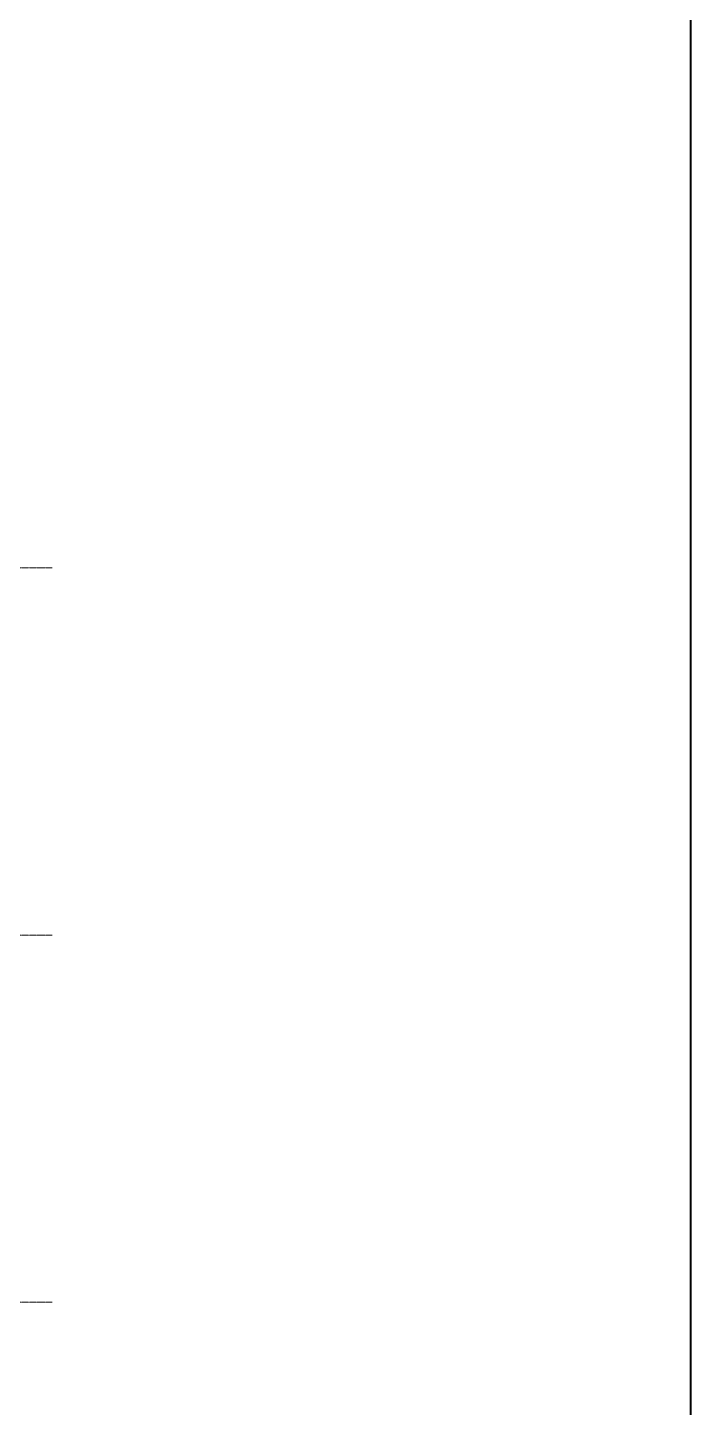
# Model space of a CAD drawing. Header units: millimetres. Extents: x 2399484 to 3337895, y 3598750 to 3969149.
# Drawn here: x 2604245 to 2617776, y 3826496 to 3854685 of the extents above; entities that cross this region are included whole.
import ezdxf

# ---------------------------------------------------------------- set-up
doc = ezdxf.new("R2010")
doc.units = ezdxf.units.MM
doc.header["$MEASUREMENT"] = 0
doc.linetypes.add('CENTER', pattern=[2, 1.25, -0.25, 0.25, -0.25])
doc.layers.add('centreline', color=52, linetype='CENTER', lineweight=5)
doc.layers.add('wall 0.4', color=7, linetype='Continuous', lineweight=40)

msp = doc.modelspace()

# ---------------------------------------------------------------- linework, layer by layer
at = {"layer": 'centreline', "ltscale": 5}
for p, q in [((2604746, 3843646.2), (2560402.6, 3843646.2)), ((2604746, 3843646.2), (2560402.6, 3843646.2)), ((2604746, 3836146.2), (2560402.6, 3836146.2)), ((2604746, 3836146.2), (2560402.6, 3836146.2)), ((2604746, 3828646.2), (2578368.8, 3828646.2)), ((2604746, 3828646.2), (2578368.8, 3828646.2))]:
    msp.add_line(p, q, dxfattribs=at)
at = {"layer": 'wall 0.4', "ltscale": 5}
msp.add_lwpolyline([(2419715.1, 3858072), (2617775.6, 3858072), (2617775.6, 3786495), (2419715.1, 3786495)], close=True, dxfattribs=at)

doc.saveas('drawing.dxf')
